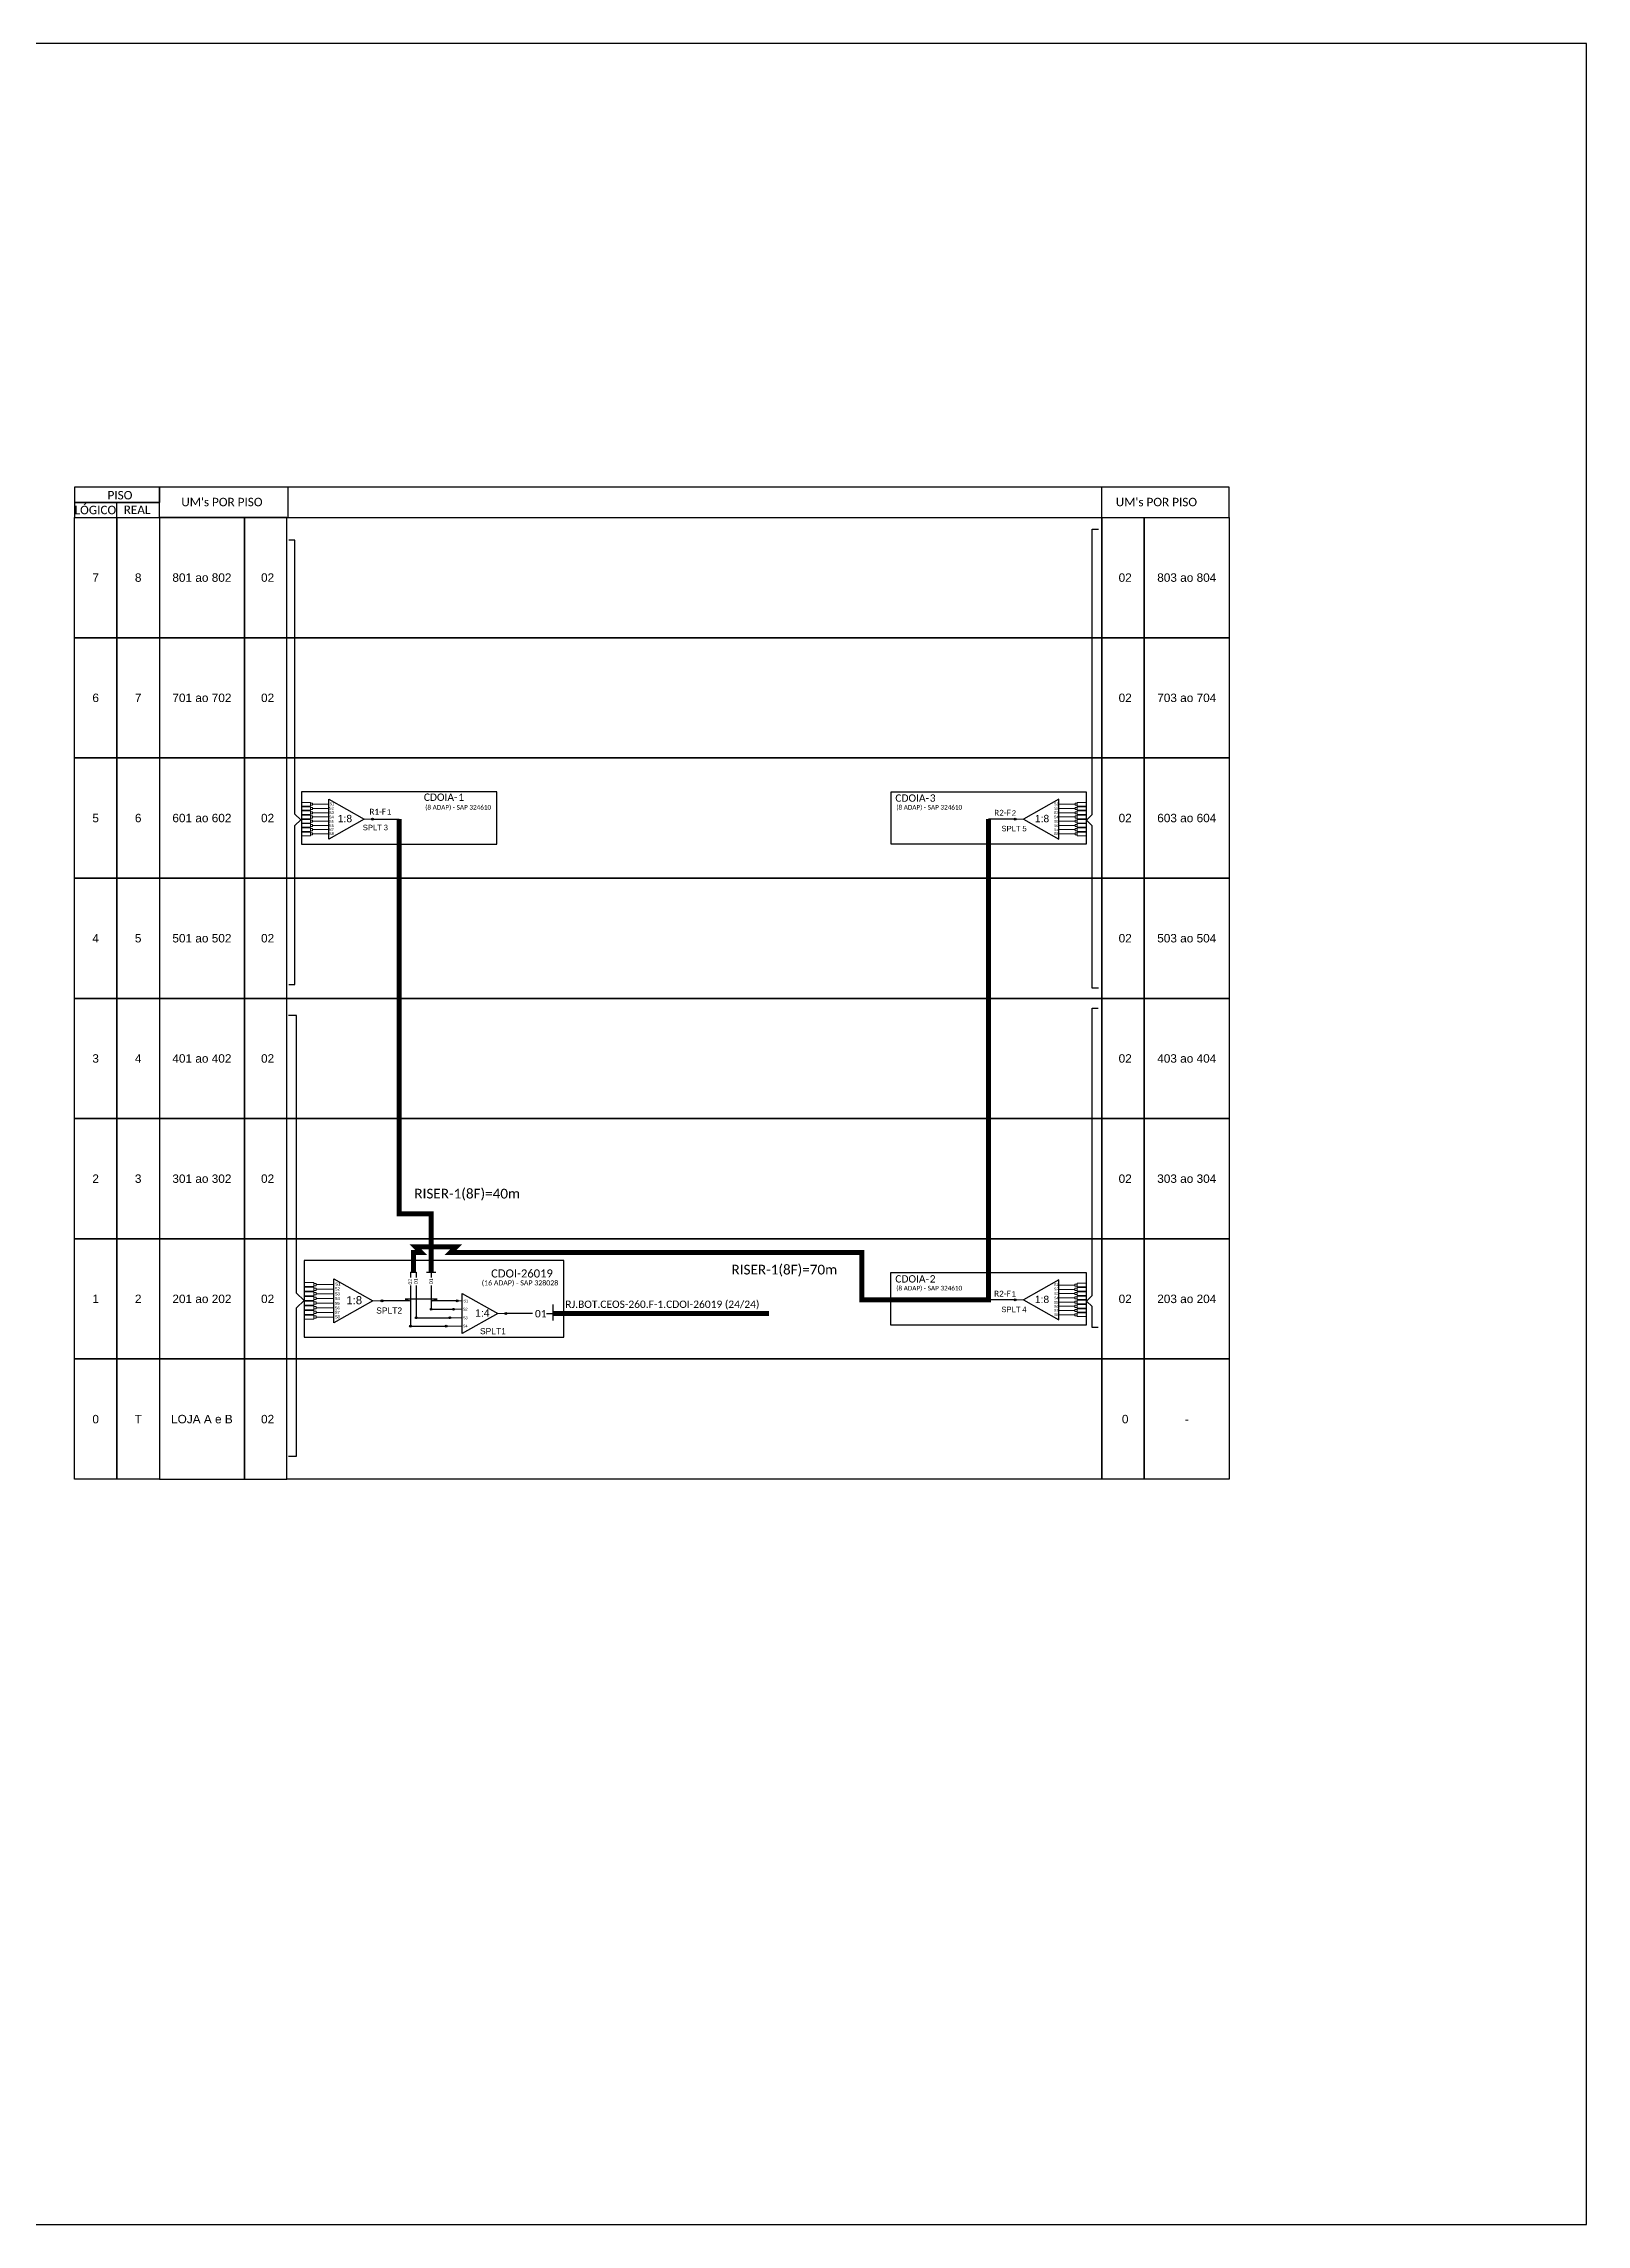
# Model space of a CAD drawing. Extents: x -89 to 1641, y 705 to 1299.
# Drawn here: x 1221 to 1641, y 705 to 1299 of the extents above; entities that cross this region are included whole.
import ezdxf
from ezdxf.enums import TextEntityAlignment as Align

# ---------------------------------------------------------------- set-up
doc = ezdxf.new("R2010")
doc.units = 0
doc.styles.add('ARIAL', font='arial.ttf')
doc.styles.add('WMF-Calibri0', font='calibri.ttf')

# ---------------------------------------------------------------- blocks, each defined once
blk = doc.blocks.new('SPLT_1-8_SC-APC')
at = {"color": 1}
blk.add_lwpolyline([(-7.37, -2.1), (-17.04, -7.55), (-7.37, -13), (-7.37, -2.1)], dxfattribs=at)
at = {"color": 3, "lineweight": 0}
for points in [[(-2.99, -3.51), (-7.37, -3.51)], [(-7.37, -4.66), (-2.99, -4.66)], [(-7.37, -5.82), (-2.99, -5.82)], [(-2.41, -3.02), (-2.41, -4)], [(-2.41, -3.02), (0, -3.02)], [(-2.41, -4), (0, -4)], [(-2.41, -4.17), (-2.41, -5.16)], [(-2.41, -4.17), (0, -4.17)], [(-2.41, -5.16), (0, -5.16)], [(-2.41, -5.32), (-2.41, -6.31)], [(-2.41, -5.32), (0, -5.32)], [(-7.37, -6.97), (-2.99, -6.97)], [(-7.37, -8.12), (-2.99, -8.12)], [(-7.37, -9.28), (-2.99, -9.28)], [(-7.37, -10.43), (-2.99, -10.43)], [(-7.37, -11.58), (-2.99, -11.58)], [(-2.41, -6.31), (0, -6.31)], [(-2.41, -6.48), (-2.41, -7.46)], [(-2.41, -6.48), (0, -6.48)], [(-2.41, -7.46), (0, -7.46)], [(-2.41, -7.63), (-2.41, -8.62)], [(-2.41, -7.63), (0, -7.63)], [(-2.41, -8.62), (0, -8.62)], [(-2.41, -8.78), (-2.41, -9.77)], [(-2.41, -8.78), (0, -8.78)], [(-2.41, -9.77), (0, -9.77)], [(-2.41, -9.94), (-2.41, -10.92)], [(-2.41, -9.94), (0, -9.94)], [(-2.41, -10.92), (0, -10.92)], [(-2.41, -11.09), (-2.41, -12.08)], [(-2.41, -11.09), (0, -11.09)], [(-2.41, -12.08), (0, -12.08)]]:
    blk.add_lwpolyline(points, dxfattribs=at)
for points in [[(-2.99, -3.22), (-2.41, -3.22), (-2.41, -3.8), (-2.99, -3.8)], [(-2.99, -4.38), (-2.41, -4.38), (-2.41, -4.95), (-2.99, -4.95)], [(-2.99, -5.53), (-2.41, -5.53), (-2.41, -6.1), (-2.99, -6.1)], [(-2.99, -6.68), (-2.41, -6.68), (-2.41, -7.26), (-2.99, -7.26)], [(-2.99, -7.84), (-2.41, -7.84), (-2.41, -8.41), (-2.99, -8.41)], [(-2.99, -8.99), (-2.41, -8.99), (-2.41, -9.56), (-2.99, -9.56)], [(-2.99, -10.14), (-2.41, -10.14), (-2.41, -10.72), (-2.99, -10.72)], [(-2.99, -11.3), (-2.41, -11.3), (-2.41, -11.87), (-2.99, -11.87)]]:
    blk.add_lwpolyline(points, close=True, dxfattribs=at)
at = {"color": 1, "lineweight": 0}
blk.add_lwpolyline([(-17.04, -7.55), (-19.26, -7.55)], dxfattribs=at)
at = {"color": 1, "style": 'ARIAL'}
for s, height, p in [('S1', 0.75, (-8.74, -3.78)), ('S2', 0.75, (-8.74, -4.97)), ('S3', 0.75, (-8.74, -6.18)), ('1:8', 2, (-13.91, -8.4)), ('S4', 0.75, (-8.74, -7.36)), ('S5', 0.75, (-8.74, -8.57)), ('S6', 0.75, (-8.74, -9.69)), ('S7', 0.75, (-8.74, -10.78)), ('S8', 0.75, (-8.74, -11.9))]:
    blk.add_text(s, height=height, dxfattribs=at).set_placement(p)

msp = doc.modelspace()

# ---------------------------------------------------------------- hatches: boundary and pattern name
h = msp.add_hatch(color=3)
h.dxf.hatch_style = 1
edge = h.paths.add_edge_path()
edge.add_arc((1310.67, 1087.8), 0.256, 0, 360)
h = msp.add_hatch(color=3)
h.dxf.hatch_style = 1
edge = h.paths.add_edge_path()
edge.add_arc((1485.73, 1087.8), 0.256, 0, 360)
h = msp.add_hatch(color=3)
h.dxf.hatch_style = 1
edge = h.paths.add_edge_path()
edge.add_arc((1313.28, 956.59), 0.282, -180, 180, ccw=False)
h = msp.add_hatch(color=3)
h.dxf.hatch_style = 1
h.paths.add_polyline_path([(1333.51, 956.59, -1), (1334, 956.59, -1)])
h = msp.add_hatch(color=3)
h.dxf.hatch_style = 1
edge = h.paths.add_edge_path()
edge.add_arc((1485.72, 956.83), 0.256, 0, 360)
h = msp.add_hatch(color=3)
h.dxf.hatch_style = 1
h.paths.add_polyline_path([(1322.37, 951.98, -1), (1322.85, 951.98, -1)])
h = msp.add_hatch(color=3)
h.dxf.hatch_style = 1
h.paths.add_polyline_path([(1326.45, 954.28, -1), (1326.93, 954.28, -1)])
h = msp.add_hatch(color=3)
h.dxf.hatch_style = 1
h.paths.add_polyline_path([(1331.51, 951.98, -1), (1332, 951.98, -1)])
h = msp.add_hatch(color=3)
h.dxf.hatch_style = 1
h.paths.add_polyline_path([(1332.51, 954.28, -1), (1333, 954.28, -1)])
h = msp.add_hatch(color=3)
h.dxf.hatch_style = 1
edge = h.paths.add_edge_path()
edge.add_arc((1347.02, 953.12), 0.282, -180, 180, ccw=False)
h = msp.add_hatch(color=3)
h.dxf.hatch_style = 1
h.paths.add_polyline_path([(1320.8, 949.67, -1), (1321.28, 949.67, -1)])
h = msp.add_hatch(color=3)
h.dxf.hatch_style = 1
h.paths.add_polyline_path([(1330.51, 949.67, -1), (1331, 949.67, -1)])

# ---------------------------------------------------------------- linework, layer by layer
at = {"color": 6}
for p, q in [((1321.04, 960.77), (1321.04, 949.67)), ((1322.61, 960.77), (1322.61, 951.98))]:
    msp.add_line(p, q, dxfattribs=at)
at = {"color": 5}
for p, q in [((1322.61, 951.98), (1331.76, 951.98)), ((1321.04, 949.67), (1330.76, 949.67))]:
    msp.add_line(p, q, dxfattribs=at)
for points in [[(802.68, 705.02), (1641.25, 705.02), (1641.25, 1299.02), (802.68, 1299.02), (802.68, 705.02)], [(1252.67, 1169.95), (1544, 1169.95), (1544, 1178.17), (1252.67, 1178.17), (1252.67, 1178.17), (1252.67, 1174.06)], [(1287.73, 1169.95), (1287.73, 1178.17)], [(1509.27, 1169.95), (1509.27, 1178.17)], [(1241.1, 1169.95), (1241.1, 1174.06)]]:
    msp.add_lwpolyline(points)
for points in [[(1229.53, 1174.06), (1252.67, 1174.06), (1252.67, 1178.17), (1229.53, 1178.17)], [(1229.53, 1169.95), (1252.67, 1169.95), (1252.67, 1174.06), (1229.53, 1174.06)], [(1229.53, 1169.95), (1241.1, 1169.95), (1241.1, 1137.21), (1229.53, 1137.21)], [(1241.1, 1169.95), (1252.67, 1169.95), (1252.67, 1137.21), (1241.1, 1137.21)], [(1241.1, 1169.95), (1252.67, 1169.95), (1252.67, 1137.21), (1241.1, 1137.21)], [(1275.82, 1169.95), (1252.67, 1169.95), (1252.67, 1137.21), (1275.82, 1137.21)], [(1287.39, 1169.95), (1275.82, 1169.95), (1275.82, 1137.21), (1287.39, 1137.21)], [(1287.39, 1169.95), (1509.28, 1169.95), (1509.28, 1137.21), (1287.39, 1137.21)], [(1509.28, 1169.95), (1520.85, 1169.95), (1520.85, 1137.21), (1509.28, 1137.21)], [(1520.85, 1169.95), (1544, 1169.95), (1544, 1137.21), (1520.85, 1137.21)], [(1229.53, 1137.21), (1241.1, 1137.21), (1241.1, 1104.46), (1229.53, 1104.46)], [(1241.1, 1137.21), (1252.67, 1137.21), (1252.67, 1104.46), (1241.1, 1104.46)], [(1241.1, 1137.21), (1252.67, 1137.21), (1252.67, 1104.46), (1241.1, 1104.46)], [(1275.82, 1137.21), (1252.67, 1137.21), (1252.67, 1104.46), (1275.82, 1104.46)], [(1287.39, 1137.21), (1275.82, 1137.21), (1275.82, 1104.46), (1287.39, 1104.46)], [(1287.39, 1137.21), (1509.28, 1137.21), (1509.28, 1104.46), (1287.39, 1104.46)], [(1509.28, 1137.21), (1520.85, 1137.21), (1520.85, 1104.46), (1509.28, 1104.46)], [(1520.85, 1137.21), (1544, 1137.21), (1544, 1104.46), (1520.85, 1104.46)], [(1229.53, 1104.46), (1241.1, 1104.46), (1241.1, 1071.72), (1229.53, 1071.72)], [(1241.1, 1104.46), (1252.67, 1104.46), (1252.67, 1071.72), (1241.1, 1071.72)], [(1241.1, 1104.46), (1252.67, 1104.46), (1252.67, 1071.72), (1241.1, 1071.72)], [(1275.82, 1104.46), (1252.67, 1104.46), (1252.67, 1071.72), (1275.82, 1071.72)], [(1287.39, 1104.46), (1275.82, 1104.46), (1275.82, 1071.72), (1287.39, 1071.72)], [(1287.39, 1104.46), (1509.28, 1104.46), (1509.28, 1071.72), (1287.39, 1071.72)], [(1509.28, 1104.46), (1520.85, 1104.46), (1520.85, 1071.72), (1509.28, 1071.72)], [(1520.85, 1104.46), (1544, 1104.46), (1544, 1071.72), (1520.85, 1071.72)], [(1229.53, 1071.72), (1241.1, 1071.72), (1241.1, 1038.97), (1229.53, 1038.97)], [(1241.1, 1071.72), (1252.67, 1071.72), (1252.67, 1038.97), (1241.1, 1038.97)], [(1241.1, 1071.72), (1252.67, 1071.72), (1252.67, 1038.97), (1241.1, 1038.97)], [(1275.82, 1071.72), (1252.67, 1071.72), (1252.67, 1038.97), (1275.82, 1038.97)], [(1287.39, 1071.72), (1275.82, 1071.72), (1275.82, 1038.97), (1287.39, 1038.97)], [(1287.39, 1071.72), (1509.28, 1071.72), (1509.28, 1038.97), (1287.39, 1038.97)], [(1509.28, 1071.72), (1520.85, 1071.72), (1520.85, 1038.97), (1509.28, 1038.97)], [(1520.85, 1071.72), (1544, 1071.72), (1544, 1038.97), (1520.85, 1038.97)], [(1229.53, 1038.97), (1241.1, 1038.97), (1241.1, 1006.23), (1229.53, 1006.23)], [(1241.1, 1038.97), (1252.67, 1038.97), (1252.67, 1006.23), (1241.1, 1006.23)], [(1241.1, 1038.97), (1252.67, 1038.97), (1252.67, 1006.23), (1241.1, 1006.23)], [(1275.82, 1038.97), (1252.67, 1038.97), (1252.67, 1006.23), (1275.82, 1006.23)], [(1287.39, 1038.97), (1275.82, 1038.97), (1275.82, 1006.23), (1287.39, 1006.23)], [(1287.39, 1038.97), (1509.28, 1038.97), (1509.28, 1006.23), (1287.39, 1006.23)], [(1509.28, 1038.97), (1520.85, 1038.97), (1520.85, 1006.23), (1509.28, 1006.23)], [(1520.85, 1038.97), (1544, 1038.97), (1544, 1006.23), (1520.85, 1006.23)], [(1229.53, 1006.23), (1241.1, 1006.23), (1241.1, 973.49), (1229.53, 973.49)], [(1241.1, 1006.23), (1252.67, 1006.23), (1252.67, 973.49), (1241.1, 973.49)], [(1241.1, 1006.23), (1252.67, 1006.23), (1252.67, 973.49), (1241.1, 973.49)], [(1275.82, 1006.23), (1252.67, 1006.23), (1252.67, 973.49), (1275.82, 973.49)], [(1287.39, 1006.23), (1275.82, 1006.23), (1275.82, 973.49), (1287.39, 973.49)], [(1287.39, 1006.23), (1509.28, 1006.23), (1509.28, 973.49), (1287.39, 973.49)], [(1509.28, 1006.23), (1520.85, 1006.23), (1520.85, 973.49), (1509.28, 973.49)], [(1520.85, 1006.23), (1544, 1006.23), (1544, 973.49), (1520.85, 973.49)], [(1229.53, 973.49), (1241.1, 973.49), (1241.1, 940.74), (1229.53, 940.74)], [(1241.1, 973.49), (1252.67, 973.49), (1252.67, 940.74), (1241.1, 940.74)], [(1241.1, 973.49), (1252.67, 973.49), (1252.67, 940.74), (1241.1, 940.74)], [(1275.82, 973.49), (1252.67, 973.49), (1252.67, 940.74), (1275.82, 940.74)], [(1287.39, 973.49), (1275.82, 973.49), (1275.82, 940.74), (1287.39, 940.74)], [(1287.39, 973.49), (1509.28, 973.49), (1509.28, 940.74), (1287.39, 940.74)], [(1509.28, 973.49), (1520.85, 973.49), (1520.85, 940.74), (1509.28, 940.74)], [(1520.85, 973.49), (1544, 973.49), (1544, 940.74), (1520.85, 940.74)], [(1229.53, 940.74), (1241.1, 940.74), (1241.1, 908), (1229.53, 908)], [(1241.1, 940.74), (1252.67, 940.74), (1252.67, 908), (1241.1, 908)], [(1241.1, 940.74), (1252.67, 940.74), (1252.67, 908), (1241.1, 908)], [(1275.82, 940.74), (1252.67, 940.74), (1252.67, 908), (1275.82, 908)], [(1287.39, 940.74), (1275.82, 940.74), (1275.82, 908), (1287.39, 908)], [(1287.39, 940.74), (1509.28, 940.74), (1509.28, 908), (1287.39, 908)], [(1509.28, 940.74), (1520.85, 940.74), (1520.85, 908), (1509.28, 908)], [(1520.85, 940.74), (1544, 940.74), (1544, 908), (1520.85, 908)]]:
    msp.add_lwpolyline(points, close=True)
at = {"color": 3}
for points in [[(1508.36, 1041.76), (1506.71, 1041.76), (1506.7, 1085.99), (1505.14, 1087.5), (1506.7, 1089.01), (1506.7, 1166.76), (1508.35, 1166.76)], [(1287.93, 1042.76), (1289.58, 1042.76), (1289.58, 1086.09), (1291.15, 1087.59), (1289.58, 1089.1), (1289.58, 1163.76), (1287.93, 1163.76)], [(1287.83, 914.26), (1290.02, 914.26), (1290.02, 954.68), (1292.09, 956.68), (1290.02, 958.67), (1290.02, 1034.26), (1287.83, 1034.26)], [(1508.34, 949.35), (1506.69, 949.35), (1506.69, 955.02), (1505.12, 956.52), (1506.69, 958.03), (1506.69, 1036.26), (1508.34, 1036.26)], [(1320.73, 956.59), (1313.28, 956.59)], [(1326.98, 956.59), (1328.31, 957.06), (1319.59, 957.06), (1320.73, 956.59)], [(1333.76, 956.59), (1326.98, 956.59)], [(1354.25, 953.12), (1347.02, 953.12)], [(1358.12, 953.12), (1359.9, 953.12)]]:
    msp.add_lwpolyline(points, dxfattribs=at)
at = {"color": 1}
for points in [[(1344.51, 1095.25), (1291.38, 1095.25), (1291.38, 1080.93), (1344.51, 1080.93)], [(1451.89, 1095.25), (1505.02, 1095.25), (1505.02, 1080.93), (1451.89, 1080.93)], [(1362.84, 967.57), (1292.05, 967.57), (1292.05, 946.66), (1362.84, 946.66)], [(1451.88, 964.27), (1505.01, 964.27), (1505.01, 949.96), (1451.88, 949.96)]]:
    msp.add_lwpolyline(points, close=True, dxfattribs=at)
for points in [[(1298.78, 1093.25), (1308.45, 1087.8), (1298.78, 1082.35), (1298.78, 1093.25)], [(1300.2, 962.58), (1310.83, 956.59), (1300.2, 950.59), (1300.2, 962.58)], [(1335.13, 958.56), (1344.8, 953.12), (1335.13, 947.67), (1335.13, 958.56)], [(1359.9, 951.25), (1359.9, 955.62)]]:
    msp.add_lwpolyline(points, dxfattribs=at)
at = {"color": 3, "lineweight": 0}
for points in [[(1293.82, 1092.33), (1291.41, 1092.33)], [(1293.82, 1091.34), (1291.41, 1091.34)], [(1293.82, 1091.18), (1291.41, 1091.18)], [(1293.82, 1090.19), (1291.41, 1090.19)], [(1293.82, 1090.02), (1291.41, 1090.02)], [(1293.82, 1089.04), (1291.41, 1089.04)], [(1293.82, 1088.87), (1291.41, 1088.87)], [(1293.82, 1087.88), (1291.41, 1087.88)], [(1293.82, 1087.72), (1291.41, 1087.72)], [(1293.82, 1092.33), (1293.82, 1091.34)], [(1293.82, 1091.18), (1293.82, 1090.19)], [(1293.82, 1090.02), (1293.82, 1089.04)], [(1293.82, 1088.87), (1293.82, 1087.88)], [(1293.82, 1087.72), (1293.82, 1086.73)], [(1294.4, 1091.84), (1298.78, 1091.84)], [(1298.78, 1090.68), (1294.4, 1090.68)], [(1298.78, 1089.53), (1294.4, 1089.53)], [(1298.78, 1088.38), (1294.4, 1088.38)], [(1298.78, 1087.22), (1294.4, 1087.22)], [(1293.82, 1086.73), (1291.41, 1086.73)], [(1293.82, 1086.56), (1291.41, 1086.56)], [(1293.82, 1085.58), (1291.41, 1085.58)], [(1293.82, 1085.41), (1291.41, 1085.41)], [(1293.82, 1084.43), (1291.41, 1084.43)], [(1293.82, 1084.26), (1291.41, 1084.26)], [(1293.82, 1083.27), (1291.41, 1083.27)], [(1293.82, 1086.56), (1293.82, 1085.58)], [(1293.82, 1085.41), (1293.82, 1084.43)], [(1293.82, 1084.26), (1293.82, 1083.27)], [(1298.78, 1086.07), (1294.4, 1086.07)], [(1298.78, 1084.92), (1294.4, 1084.92)], [(1298.78, 1083.77), (1294.4, 1083.77)], [(1294.75, 961.57), (1292.09, 961.57)], [(1294.75, 960.48), (1292.09, 960.48)], [(1294.75, 960.3), (1292.09, 960.3)], [(1294.75, 959.22), (1292.09, 959.22)], [(1294.75, 959.03), (1292.09, 959.03)], [(1294.75, 957.95), (1292.09, 957.95)], [(1294.75, 957.76), (1292.09, 957.76)], [(1294.75, 956.68), (1292.09, 956.68)], [(1294.75, 956.5), (1292.09, 956.5)], [(1294.75, 961.57), (1294.75, 960.48)], [(1294.75, 960.3), (1294.75, 959.22)], [(1294.75, 959.03), (1294.75, 957.95)], [(1294.75, 957.76), (1294.75, 956.68)], [(1294.75, 956.5), (1294.75, 955.41)], [(1295.38, 961.03), (1300.2, 961.03)], [(1300.2, 959.76), (1295.38, 959.76)], [(1300.2, 958.49), (1295.38, 958.49)], [(1300.2, 957.22), (1295.38, 957.22)], [(1294.75, 955.41), (1292.09, 955.41)], [(1294.75, 955.23), (1292.09, 955.23)], [(1294.75, 954.14), (1292.09, 954.14)], [(1294.75, 953.96), (1292.09, 953.96)], [(1294.75, 952.87), (1292.09, 952.87)], [(1294.75, 952.69), (1292.09, 952.69)], [(1294.75, 951.61), (1292.09, 951.61)], [(1294.75, 955.23), (1294.75, 954.14)], [(1294.75, 953.96), (1294.75, 952.87)], [(1294.75, 952.69), (1294.75, 951.61)], [(1300.2, 955.95), (1295.38, 955.95)], [(1300.2, 954.69), (1295.38, 954.69)], [(1300.2, 953.42), (1295.38, 953.42)], [(1300.2, 952.15), (1295.38, 952.15)]]:
    msp.add_lwpolyline(points, dxfattribs=at)
for points in [[(1294.4, 1092.12), (1293.82, 1092.12), (1293.82, 1091.55), (1294.4, 1091.55)], [(1294.4, 1090.97), (1293.82, 1090.97), (1293.82, 1090.4), (1294.4, 1090.4)], [(1294.4, 1089.82), (1293.82, 1089.82), (1293.82, 1089.24), (1294.4, 1089.24)], [(1294.4, 1088.66), (1293.82, 1088.66), (1293.82, 1088.09), (1294.4, 1088.09)], [(1294.4, 1087.51), (1293.82, 1087.51), (1293.82, 1086.94), (1294.4, 1086.94)], [(1294.4, 1086.36), (1293.82, 1086.36), (1293.82, 1085.79), (1294.4, 1085.79)], [(1294.4, 1085.2), (1293.82, 1085.2), (1293.82, 1084.63), (1294.4, 1084.63)], [(1294.4, 1084.05), (1293.82, 1084.05), (1293.82, 1083.48), (1294.4, 1083.48)], [(1295.38, 961.34), (1294.75, 961.34), (1294.75, 960.71), (1295.38, 960.71)], [(1295.38, 960.07), (1294.75, 960.07), (1294.75, 959.44), (1295.38, 959.44)], [(1295.38, 958.81), (1294.75, 958.81), (1294.75, 958.18), (1295.38, 958.18)], [(1295.38, 957.54), (1294.75, 957.54), (1294.75, 956.91), (1295.38, 956.91)], [(1295.38, 956.27), (1294.75, 956.27), (1294.75, 955.64), (1295.38, 955.64)], [(1295.38, 955), (1294.75, 955), (1294.75, 954.37), (1295.38, 954.37)], [(1295.38, 953.73), (1294.75, 953.73), (1294.75, 953.1), (1295.38, 953.1)], [(1295.38, 952.46), (1294.75, 952.46), (1294.75, 951.83), (1295.38, 951.83)]]:
    msp.add_lwpolyline(points, close=True, dxfattribs=at)
at = {"color": 1, "lineweight": 0}
for points in [[(1308.45, 1087.8), (1310.67, 1087.8)], [(1310.83, 956.59), (1313.28, 956.59)], [(1344.8, 953.12), (1347.02, 953.12)]]:
    msp.add_lwpolyline(points, dxfattribs=at)
at = {"color": 5}
for points in [[(1310.67, 1087.8), (1317.93, 1087.8)], [(1326.67, 964.37), (1326.67, 962.92)], [(1326.67, 960.77), (1326.69, 954.28), (1332.76, 954.28)]]:
    msp.add_lwpolyline(points, dxfattribs=at)
at = {"color": 5, "const_width": 1.36}
msp.add_lwpolyline([(1317.93, 1087.8), (1317.93, 980.26), (1326.67, 980.26), (1326.67, 964.37)], dxfattribs=at)
at = {"color": 6, "const_width": 1.36}
msp.add_lwpolyline([(1321.83, 964.37), (1321.83, 969.76), (1323.95, 969.76), (1322.45, 971.26), (1333.45, 971.26), (1331.95, 969.76), (1443.95, 969.76), (1443.95, 956.83), (1478.46, 956.83), (1478.47, 1087.8)], dxfattribs=at)
at = {"color": 6}
for points in [[(1485.73, 1087.8), (1478.47, 1087.8)], [(1321.04, 964.37), (1321.04, 962.92)], [(1322.61, 964.37), (1322.61, 962.92)], [(1485.72, 956.83), (1478.46, 956.83)]]:
    msp.add_lwpolyline(points, dxfattribs=at)
at = {"color": 6, "ltscale": 0.5}
msp.add_lwpolyline([(1321.04, 964.37), (1322.61, 964.37)], dxfattribs=at)
at = {"color": 5, "ltscale": 0.5}
msp.add_lwpolyline([(1325.42, 964.37), (1327.92, 964.37)], dxfattribs=at)
at = {"color": 7, "lineweight": 0}
for points in [[(1333.76, 956.59), (1335.13, 956.59)], [(1335.13, 951.98), (1331.76, 951.98)], [(1335.13, 954.28), (1332.76, 954.28)], [(1335.13, 949.67), (1330.76, 949.67)]]:
    msp.add_lwpolyline(points, dxfattribs=at)
at = {"color": 1, "const_width": 1.36}
msp.add_lwpolyline([(1418.67, 953.12), (1359.9, 953.12)], dxfattribs=at)
at = {"color": 3}
for centre, radius in [((1310.67, 1087.8), 0.256), ((1485.73, 1087.8), 0.256), ((1313.28, 956.59), 0.282), ((1333.76, 956.59), 0.242), ((1485.72, 956.83), 0.256), ((1322.61, 951.98), 0.242), ((1326.69, 954.28), 0.242), ((1331.76, 951.98), 0.242), ((1332.76, 954.28), 0.242), ((1347.02, 953.12), 0.282), ((1321.04, 949.67), 0.242), ((1330.76, 949.67), 0.242)]:
    msp.add_circle(centre, radius, dxfattribs=at)

# ---------------------------------------------------------------- block references
for p in [(1504.99, 1095.35), (1504.98, 964.37)]:
    msp.add_blockref('SPLT_1-8_SC-APC', p, dxfattribs=at)

# ---------------------------------------------------------------- texts
at = {"style": 'WMF-Calibri0'}
for s, height, p in [('     PISO', 2.3, (1234.49, 1174.87)), ('  LÓGICO', 2.3, (1227.95, 1170.84)), ('    REAL', 2.3, (1239.71, 1170.9)), ("UM's POR PISO", 2.3, (1258.63, 1173.01)), ("UM's POR PISO", 2.3, (1513.1, 1173.01)), ('01', 2, (1354.94, 952.08))]:
    msp.add_text(s, height=height, dxfattribs=at).set_placement(p)
at = {"style": 'ARIAL'}
for s, p in [('7', (1235.31, 1153.58)), ('8', (1246.89, 1153.58)), ('801 ao 802', (1264.24, 1153.58)), ('02', (1282.13, 1153.58)), ('02', (1515.66, 1153.58)), ('803 ao 804', (1532.43, 1153.58)), ('6', (1235.31, 1120.83)), ('7', (1246.89, 1120.83)), ('701 ao 702', (1264.24, 1120.83)), ('02', (1282.13, 1120.83)), ('02', (1515.66, 1120.83)), ('703 ao 704', (1532.43, 1120.83)), ('5', (1235.31, 1088.09)), ('6', (1246.89, 1088.09)), ('601 ao 602', (1264.24, 1088.09)), ('02', (1282.13, 1088.09)), ('02', (1515.66, 1088.09)), ('603 ao 604', (1532.43, 1088.09)), ('4', (1235.31, 1055.35)), ('5', (1246.89, 1055.35)), ('501 ao 502', (1264.24, 1055.35)), ('02', (1282.13, 1055.35)), ('02', (1515.66, 1055.35)), ('503 ao 504', (1532.43, 1055.35)), ('3', (1235.31, 1022.6)), ('4', (1246.89, 1022.6)), ('401 ao 402', (1264.24, 1022.6)), ('02', (1282.13, 1022.6)), ('02', (1515.66, 1022.6)), ('403 ao 404', (1532.43, 1022.6)), ('2', (1235.31, 989.86)), ('3', (1246.89, 989.86)), ('301 ao 302', (1264.24, 989.86)), ('02', (1282.13, 989.86)), ('02', (1515.66, 989.86)), ('303 ao 304', (1532.43, 989.86)), ('1', (1235.31, 957.12)), ('2', (1246.89, 957.12)), ('201 ao 202', (1264.24, 957.12)), ('02', (1282.13, 957.12)), ('02', (1515.66, 957.12)), ('203 ao 204', (1532.43, 957.12)), ('0', (1235.31, 924.37)), ('T', (1246.89, 924.37)), ('LOJA A e B', (1264.24, 924.37)), ('02', (1282.13, 924.37)), ('0', (1515.66, 924.37)), ('-', (1532.43, 924.37))]:
    msp.add_text(s, height=2.3, dxfattribs=at).set_placement(p, align=Align.MIDDLE_CENTER)
at = {"color": 1}
for s, height, style, p in [('CDOIA-', 2, 'WMF-Calibri0', (1324.67, 1092.76)), ('1', 2, 'WMF-Calibri0', (1334.05, 1092.76)), ('CDOIA-', 2, 'WMF-Calibri0', (1453.07, 1092.53)), ('3', 2, 'WMF-Calibri0', (1462.45, 1092.53)), ('S5', 0.75, 'ARIAL', (1298.86, 1086.78)), ('S2', 0.75, 'ARIAL', (1298.88, 1090.38)), ('S3', 0.75, 'ARIAL', (1298.87, 1089.17)), ('S4', 0.75, 'ARIAL', (1298.87, 1087.99)), ('S1', 0.75, 'ARIAL', (1299.01, 1091.57)), ('1:8', 2, 'ARIAL', (1301.26, 1086.95)), ('S8', 0.75, 'ARIAL', (1298.87, 1083.45)), ('S6', 0.75, 'ARIAL', (1298.87, 1085.66)), ('S7', 0.75, 'ARIAL', (1298.87, 1084.56)), ('CDOI-26019', 2.2, 'WMF-Calibri0', (1343, 962.94)), ('CDOIA-', 2, 'WMF-Calibri0', (1453.06, 961.56)), ('2', 2, 'WMF-Calibri0', (1462.44, 961.56)), ('S3', 0.825, 'ARIAL', (1300.4, 958.09)), ('S2', 0.825, 'ARIAL', (1300.41, 959.43)), ('S4', 0.825, 'ARIAL', (1300.4, 956.8)), ('S1', 0.825, 'ARIAL', (1300.56, 960.73)), ('1:8', 2.2, 'ARIAL', (1303.59, 955.65)), ('S1', 0.75, 'ARIAL', (1335.46, 956.18)), ('RJ.BOT.CEOS-260.F-1.CDOI-26019 (24/24)', 2, 'WMF-Calibri0', (1363.2, 954.65)), ('S5', 0.825, 'ARIAL', (1300.39, 955.47)), ('S6', 0.825, 'ARIAL', (1300.4, 954.23)), ('S7', 0.825, 'ARIAL', (1300.4, 953.03)), ('S8', 0.825, 'ARIAL', (1300.4, 951.8)), ('S3', 0.75, 'ARIAL', (1335.32, 951.58)), ('S2', 0.75, 'ARIAL', (1335.33, 953.93)), ('1:4', 2, 'ARIAL', (1338.67, 952.27)), ('S4', 0.75, 'ARIAL', (1335.32, 949.32))]:
    msp.add_text(s, height=height, dxfattribs=dict(at, style=style)).set_placement(p)
at = {"color": 5, "style": 'WMF-Calibri0'}
for s, height, p in [('R1-F', 1.6, (1309.87, 1089.01)), ('RISER-1(8F)=40m', 2.6457, (1322.1, 984.46))]:
    msp.add_text(s, height=height, dxfattribs=at).set_placement(p)
at = {"color": 5, "style": 'ARIAL'}
msp.add_text('1', height=1.5, dxfattribs=at).set_placement((1315.23, 1088.98), align=Align.CENTER)
at = {"color": 1, "style": 'WMF-Calibri0'}
for s, height, p in [('(8 ADAP) - SAP 324610', 1.25, (1334.03, 1090.38)), ('(8 ADAP) - SAP 324610', 1.25, (1462.31, 1090.38)), ('(16 ADAP) - SAP 328028', 1.375, (1350.86, 960.78)), ('(8 ADAP) - SAP 324610', 1.25, (1462.3, 959.41))]:
    msp.add_text(s, height=height, dxfattribs=at).set_placement(p, align=Align.CENTER)
at = {"color": 6, "style": 'WMF-Calibri0'}
for s, height, p in [('R2-F', 1.6, (1479.99, 1088.72)), ('RISER-1(8F)=70m', 2.6457, (1408.45, 963.76)), ('R2-F', 1.6, (1479.98, 957.75))]:
    msp.add_text(s, height=height, dxfattribs=at).set_placement(p)
at = {"color": 6, "style": 'ARIAL'}
for s, p in [('2', (1485.36, 1088.69)), ('1', (1485.34, 957.71))]:
    msp.add_text(s, height=1.5, dxfattribs=at).set_placement(p, align=Align.CENTER)
at = {"color": 7, "style": 'ARIAL'}
for s, p in [('SPLT', (1310.66, 1084.75)), ('3', (1314.33, 1084.75)), ('SPLT', (1484.57, 1084.46)), ('5', (1488.24, 1084.46)), ('SPLT', (1484.55, 953.49)), ('4', (1488.23, 953.49))]:
    msp.add_text(s, height=1.5, dxfattribs=at).set_placement(p, align=Align.CENTER)
at = {"style": 'ARIAL'}
for s, p in [('02', (1320.98, 961.79)), ('01', (1322.52, 961.93)), ('01', (1326.68, 961.93))]:
    msp.add_text(s, height=0.992, rotation=90, dxfattribs=at).set_placement(p, align=Align.MIDDLE_CENTER)
for s, p in [('SPLT2', (1315.24, 953.12)), ('SPLT1', (1343.5, 947.5))]:
    msp.add_text(s, height=1.65, dxfattribs=at).set_placement(p, align=Align.CENTER)

doc.saveas('drawing.dxf')
